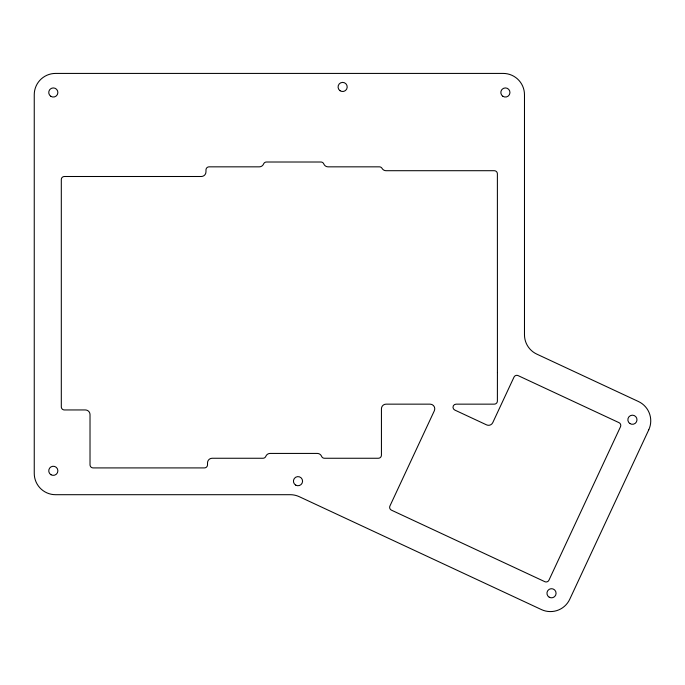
<?xml version="1.0" encoding="UTF-8"?>
<svg xmlns="http://www.w3.org/2000/svg" width="685" height="685" viewBox="0 0 685 685"><rect width="100%" height="100%" fill="white"/><g stroke="black" fill="none" stroke-linecap="round" stroke-linejoin="round"><path stroke-width="1.03" d="M497.421 372.571L497.387 401.05A3.091 3.091 0 0 1 494.296 404.15L456.073 404.15A3.091 3.091 0 0 0 454.763 410.041L486.607 424.888A4.641 4.641 0 0 0 492.763 422.645L513.998 377.11A3.091 3.091 0 0 1 518.108 375.611L618.992 422.654A3.091 3.091 0 0 1 620.49 426.764L548.942 580.186A3.091 3.091 0 0 1 544.832 581.685L391.409 510.137A3.091 3.091 0 0 1 389.919 506.027L434.35 410.743A4.641 4.641 0 0 0 430.146 404.15L386.075 404.15A4.641 4.641 0 0 0 381.434 408.782L381.434 455.165A3.091 3.091 0 0 1 378.343 458.256L324.442 458.256A3.091 3.091 0 0 1 321.582 456.321A4.641 4.641 0 0 0 317.283 453.427L270.13 453.427A4.641 4.641 0 0 0 265.831 456.321A3.091 3.091 0 0 1 262.963 458.256L212.153 458.256A4.641 4.641 0 0 0 207.512 462.897L207.512 464.824A3.091 3.091 0 0 1 204.421 467.915L93.117 467.915A3.091 3.091 0 0 1 90.018 464.824L90.018 414.579A4.641 4.641 0 0 0 85.385 409.947L64.347 409.947A3.04 3.04 0 0 1 61.307 406.899L61.307 179.547A3.04 3.04 0 0 1 64.347 176.499L201.33 176.499A4.641 4.641 0 0 0 205.971 171.867L205.971 169.931A3.091 3.091 0 0 1 209.062 166.84L259.307 166.84A4.641 4.641 0 0 0 263.605 163.938A3.091 3.091 0 0 1 266.474 162.011L320.931 162.011A3.091 3.091 0 0 1 323.8 163.938A4.641 4.641 0 0 0 328.098 166.84L379.379 166.84A3.091 3.091 0 0 1 382.059 168.382A4.641 4.641 0 0 0 386.075 170.702L494.296 170.702A3.091 3.091 0 0 1 497.387 173.793L497.421 372.571M648.755 429.829L569.74 599.281A21.303 21.303 0 0 1 541.433 609.59L299.285 496.694A21.303 21.303 0 0 0 290.286 494.698L55.553 494.698A21.303 21.303 0 0 1 34.25 473.403L34.25 94.727A21.303 21.303 0 0 1 55.553 73.423L503.175 73.423A21.303 21.303 0 0 1 524.479 94.727L524.479 334.802A21.303 21.303 0 0 0 536.775 354.111L638.454 401.521A21.303 21.303 0 0 1 648.755 429.829M340.094 90.745A4.564 4.564 0 0 0 347.192 87.252A4.564 4.564 0 0 0 340.616 82.859A4.564 4.564 0 0 0 340.094 90.745M502.858 96.285A4.564 4.564 0 0 0 509.948 92.783A4.564 4.564 0 0 0 503.381 88.391A4.564 4.564 0 0 0 502.858 96.285M629.892 423.544A4.564 4.564 0 0 0 636.981 420.042A4.564 4.564 0 0 0 630.405 415.649A4.564 4.564 0 0 0 629.892 423.544M549.233 597.217A4.564 4.564 0 0 0 556.083 593.261A4.564 4.564 0 0 0 549.233 589.305A4.564 4.564 0 0 0 549.233 597.217M295.723 485.126A4.564 4.564 0 0 0 302.573 481.178A4.564 4.564 0 0 0 295.723 477.222A4.564 4.564 0 0 0 295.723 485.126M51.032 474.765A4.564 4.564 0 0 0 57.874 470.809A4.564 4.564 0 0 0 51.032 466.853A4.564 4.564 0 0 0 51.032 474.765M50.776 96.285A4.564 4.564 0 0 0 57.865 92.783A4.564 4.564 0 0 0 51.289 88.391A4.564 4.564 0 0 0 50.776 96.285"/></g></svg>
